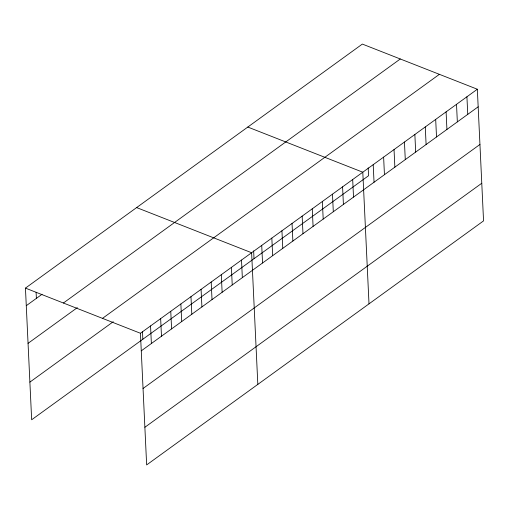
<?xml version="1.0" encoding="UTF-8"?>
<svg xmlns="http://www.w3.org/2000/svg" width="509" height="509" viewBox="0 0 509 509"><rect width="100%" height="100%" fill="white"/><g stroke="black" fill="none" stroke-linecap="round" stroke-linejoin="round"><path stroke-width="0.76" d="M368.192 167.894L368.561 175.732L31.66 419.766L25.45 288.113L362.351 44.079L477.34 89.234L483.55 220.887L146.649 464.921L140.439 333.268L477.34 89.234M26.277 305.693L42.069 294.253M63.396 303.014L400.297 58.98M28.052 343.34L77.323 307.646M102.494 318.367L439.394 74.333M29.885 382.119L113.265 321.726M141.267 350.847L478.167 106.814M143.042 388.488L479.949 144.461M144.874 427.274L481.775 183.246M247.807 127.053L362.796 172.207L369.006 303.86M136.628 207.583L251.618 252.738L257.828 384.39M25.45 288.113L140.439 333.268M466.925 96.78L467.758 114.36M456.516 104.32L457.343 121.899M446.1 111.865L446.927 129.445M435.685 119.405L436.518 136.985M425.276 126.951L426.103 144.531M414.86 134.491L415.688 152.07M404.445 142.036L405.279 159.616M394.036 149.576L394.863 167.156M383.621 157.122L384.448 174.702M373.205 164.661L374.039 182.241M352.686 179.524L353.52 197.11M342.582 186.848L343.41 204.427M332.472 194.164L333.306 211.75M322.369 201.488L323.196 219.067M312.259 208.811L313.086 226.39M302.155 216.128L302.982 233.714M292.045 223.451L292.872 241.031M281.941 230.774L282.769 248.354M271.831 238.091L272.659 255.677M261.721 245.414L262.555 262.994M253.641 250.861L254.016 258.706M241.508 260.054L242.341 277.64M231.404 267.378L232.231 284.957M221.294 274.695L222.128 292.281M211.19 282.018L212.018 299.597M201.08 289.341L201.914 306.921M190.977 296.658L191.804 314.244M180.867 303.981L181.7 321.561M170.763 311.304L171.59 328.884M160.653 318.621L161.48 336.207M150.549 325.945L151.377 343.524M142.469 331.391L142.838 339.236M36.101 292.255L36.387 298.369"/></g></svg>
